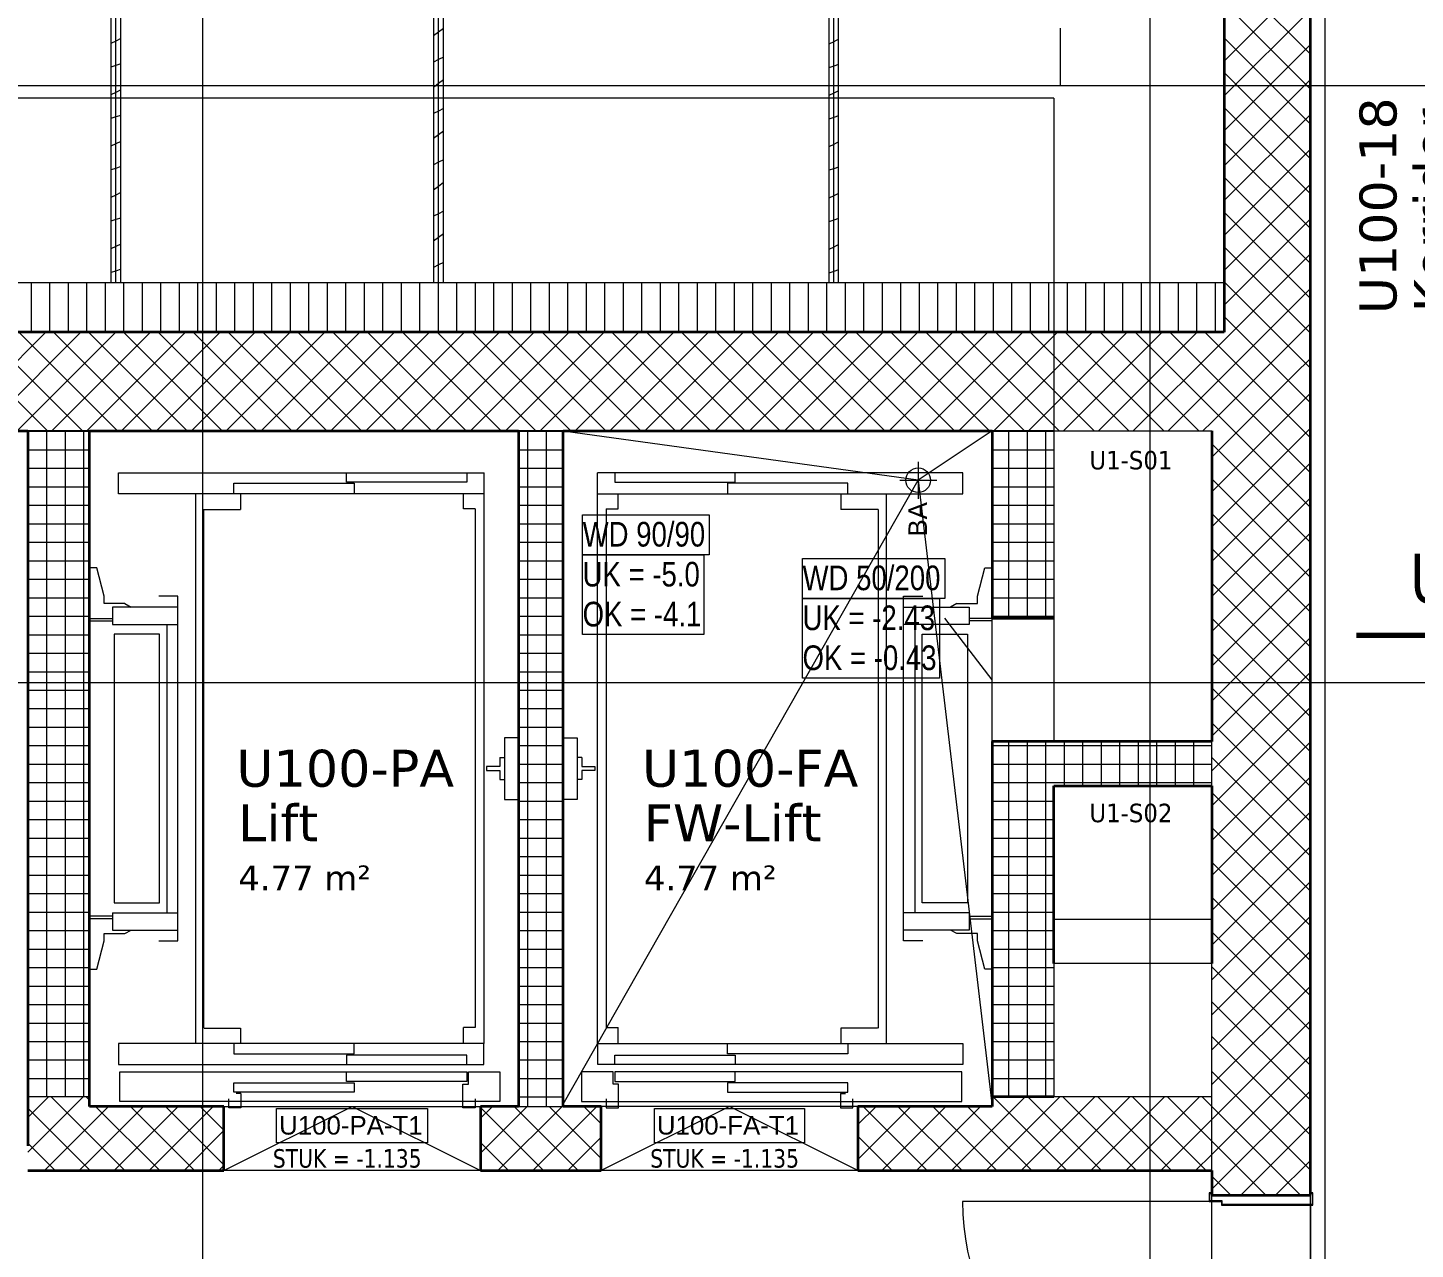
# Model space of a CAD drawing. Extents: x -982 to 937, y -179 to 616.
# Drawn here: x -447.3 to -334.8, y 53.2 to 152.3 of the extents above; entities that cross this region are included whole.
import ezdxf
from ezdxf.lldxf.tags import DXFTag

# ---------------------------------------------------------------- set-up
doc = ezdxf.new("R2010")
doc.units = 0
doc.layers.get('0').update_dxf_attribs({"lineweight": 13})
for name, color, linetype, lineweight in [('A-____-NOTE-TEXT', 7, 'Continuous', 9), ('A-AREA-____-IDEN', 7, 'Continuous', 5), ('A-DETL-____-HDLN', 7, '_Verdeckte Linien_', 9), ('A-DETL-____-IDEN', 7, 'Continuous', 5), ('A-DOOR-____-IDEN', 7, 'Continuous', 5), ('A-DOOR-____-OTLN', 7, 'Continuous', 9), ('A-DOOR-FRAM-MCUT', 7, 'Continuous', 9), ('A-DOOR-OPNG-OTLN', 7, 'Continuous', 9), ('A-FLOR-____-OTLN', 7, 'Continuous', 9), ('A-FLOR-____-OVHD', 7, 'Strichpunkt - Fein', 9), ('A-GENM-____-IDEN', 7, 'Continuous', 5), ('A-GENM-____-OTLN', 7, 'Continuous', 9), ('A-WALL-____-MCUT', 7, 'Continuous', 35), ('A-WALL-____-PATT', 7, 'Continuous', 35), ('A-WALL-FNSH-MCUT', 7, 'Continuous', 35), ('I-WALL-____-OTLN', 7, 'Continuous', 9), ('S-GRID-____-OTLN', 7, 'Continuous', 5)]:
    doc.layers.add(name, color=color, linetype=linetype, lineweight=lineweight)
doc.layers.add('G-____-____-SYMB', color=7, linetype='Strichpunkt - Weit', lineweight=5, true_color=0x008080)
doc.styles.get("Standard").update_dxf_attribs({"font": 'arial.ttf'})
tags = doc.linetypes.add('_Rasterlinie_', pattern=[0.375, 0.2, -0.05, 0.075, -0.05]).pattern_tags.tags
tags[10:11] = [DXFTag(74, 4), DXFTag(75, 0), DXFTag(340, '0'), DXFTag(46, 1.0), DXFTag(50, 0.0), DXFTag(44, 0.0), DXFTag(45, 0.0)]
tags[8:9] = [DXFTag(74, 4), DXFTag(75, 0), DXFTag(340, '0'), DXFTag(46, 1.0), DXFTag(50, 0.0), DXFTag(44, 0.0), DXFTag(45, 0.0)]
tags[6:7] = [DXFTag(74, 4), DXFTag(75, 0), DXFTag(340, '0'), DXFTag(46, 1.0), DXFTag(50, 0.0), DXFTag(44, 0.0), DXFTag(45, 0.0)]
tags[4:5] = [DXFTag(74, 4), DXFTag(75, 0), DXFTag(340, '0'), DXFTag(46, 1.0), DXFTag(50, 0.0), DXFTag(44, 0.0), DXFTag(45, 0.0)]
tags = doc.linetypes.add('_Schnittlinie_', pattern=[0.3, 0.15, -0.05, 0.05, -0.05]).pattern_tags.tags
tags[10:11] = [DXFTag(74, 4), DXFTag(75, 0), DXFTag(340, '0'), DXFTag(46, 1.0), DXFTag(50, 0.0), DXFTag(44, 0.0), DXFTag(45, 0.0)]
tags[8:9] = [DXFTag(74, 4), DXFTag(75, 0), DXFTag(340, '0'), DXFTag(46, 1.0), DXFTag(50, 0.0), DXFTag(44, 0.0), DXFTag(45, 0.0)]
tags[6:7] = [DXFTag(74, 4), DXFTag(75, 0), DXFTag(340, '0'), DXFTag(46, 1.0), DXFTag(50, 0.0), DXFTag(44, 0.0), DXFTag(45, 0.0)]
tags[4:5] = [DXFTag(74, 4), DXFTag(75, 0), DXFTag(340, '0'), DXFTag(46, 1.0), DXFTag(50, 0.0), DXFTag(44, 0.0), DXFTag(45, 0.0)]
tags = doc.linetypes.add('_Verdeckte Linien_', pattern=[0.15, 0.1, -0.05]).pattern_tags.tags
tags[6:7] = [DXFTag(74, 4), DXFTag(75, 0), DXFTag(340, '0'), DXFTag(46, 1.0), DXFTag(50, 0.0), DXFTag(44, 0.0), DXFTag(45, 0.0)]
tags[4:5] = [DXFTag(74, 4), DXFTag(75, 0), DXFTag(340, '0'), DXFTag(46, 1.0), DXFTag(50, 0.0), DXFTag(44, 0.0), DXFTag(45, 0.0)]
tags = doc.linetypes.add('Grundrissdarstellung Sturz', pattern=[0.25, 0.15, -0.05, 0, -0.05]).pattern_tags.tags
tags[10:11] = [DXFTag(74, 4), DXFTag(75, 0), DXFTag(340, '0'), DXFTag(46, 1.0), DXFTag(50, 0.0), DXFTag(44, 0.0), DXFTag(45, 0.0)]
tags[8:9] = [DXFTag(74, 4), DXFTag(75, 0), DXFTag(340, '0'), DXFTag(46, 1.0), DXFTag(50, 0.0), DXFTag(44, 0.0), DXFTag(45, 0.0)]
tags[6:7] = [DXFTag(74, 4), DXFTag(75, 0), DXFTag(340, '0'), DXFTag(46, 1.0), DXFTag(50, 0.0), DXFTag(44, 0.0), DXFTag(45, 0.0)]
tags[4:5] = [DXFTag(74, 4), DXFTag(75, 0), DXFTag(340, '0'), DXFTag(46, 1.0), DXFTag(50, 0.0), DXFTag(44, 0.0), DXFTag(45, 0.0)]
tags = doc.linetypes.add('Strichpunkt - Fein', pattern=[0.2, 0.1, -0.05, 0, -0.05]).pattern_tags.tags
tags[10:11] = [DXFTag(74, 4), DXFTag(75, 0), DXFTag(340, '0'), DXFTag(46, 1.0), DXFTag(50, 0.0), DXFTag(44, 0.0), DXFTag(45, 0.0)]
tags[8:9] = [DXFTag(74, 4), DXFTag(75, 0), DXFTag(340, '0'), DXFTag(46, 1.0), DXFTag(50, 0.0), DXFTag(44, 0.0), DXFTag(45, 0.0)]
tags[6:7] = [DXFTag(74, 4), DXFTag(75, 0), DXFTag(340, '0'), DXFTag(46, 1.0), DXFTag(50, 0.0), DXFTag(44, 0.0), DXFTag(45, 0.0)]
tags[4:5] = [DXFTag(74, 4), DXFTag(75, 0), DXFTag(340, '0'), DXFTag(46, 1.0), DXFTag(50, 0.0), DXFTag(44, 0.0), DXFTag(45, 0.0)]
tags = doc.linetypes.add('Strichpunkt - Weit', pattern=[0.5, 0.2, -0.15, 0, -0.15]).pattern_tags.tags
tags[10:11] = [DXFTag(74, 4), DXFTag(75, 0), DXFTag(340, '0'), DXFTag(46, 1.0), DXFTag(50, 0.0), DXFTag(44, 0.0), DXFTag(45, 0.0)]
tags[8:9] = [DXFTag(74, 4), DXFTag(75, 0), DXFTag(340, '0'), DXFTag(46, 1.0), DXFTag(50, 0.0), DXFTag(44, 0.0), DXFTag(45, 0.0)]
tags[6:7] = [DXFTag(74, 4), DXFTag(75, 0), DXFTag(340, '0'), DXFTag(46, 1.0), DXFTag(50, 0.0), DXFTag(44, 0.0), DXFTag(45, 0.0)]
tags[4:5] = [DXFTag(74, 4), DXFTag(75, 0), DXFTag(340, '0'), DXFTag(46, 1.0), DXFTag(50, 0.0), DXFTag(44, 0.0), DXFTag(45, 0.0)]

# ---------------------------------------------------------------- blocks, each defined once
blk = doc.blocks.new('Referenz-A0UJ2GQRXE', base_point=(-954.02, -167.52))
at = {"layer": 'A-____-NOTE-TEXT', "color": 0, "linetype": 'Continuous', "lineweight": 5, "ltscale": 0.13}
for p, q in [((-375.06, 117.09), (-375.06, 114.09)), ((-376.56, 115.59), (-373.56, 115.59))]:
    blk.add_line(p, q, dxfattribs=at)
blk.add_circle((-375.06, 115.59), 1, dxfattribs=at)
at = {"layer": 'A-DETL-____-HDLN', "color": 0, "linetype": '_Verdeckte Linien_', "ltscale": 0.13}
for p, q in [((-178.66, 147.59), (-548.36, 147.59)), ((-364.06, 146.59), (-537.39, 146.59)), ((-364.06, 146.59), (-364.06, 119.59))]:
    blk.add_line(p, q, dxfattribs=at)
at = {"layer": 'A-DETL-____-IDEN', "color": 0, "linetype": 'Continuous', "ltscale": 0.13}
blk.add_line((-363.51, 147.59), (-363.51, 152.26), dxfattribs=at)
at = {"layer": 'A-DOOR-____-IDEN', "color": 0, "linetype": 'Continuous', "ltscale": 0.13}
for p, q in [((-427.08, 64.63), (-414.84, 64.63)), ((-427.08, 61.85), (-427.08, 64.63)), ((-414.84, 64.63), (-414.84, 61.85)), ((-396.45, 64.63), (-384.27, 64.63)), ((-396.45, 61.85), (-396.45, 64.63)), ((-384.27, 64.63), (-384.27, 61.85)), ((-414.84, 61.85), (-427.08, 61.85)), ((-384.27, 61.85), (-396.45, 61.85))]:
    blk.add_line(p, q, dxfattribs=at)
at = {"layer": 'A-DOOR-____-OTLN', "color": 0, "linetype": 'Continuous', "ltscale": 0.13}
for p, q in [((-431.36, 59.59), (-420.96, 64.79)), ((-420.96, 64.79), (-410.56, 59.59)), ((-390.36, 64.79), (-400.76, 59.59)), ((-379.96, 59.59), (-390.36, 64.79))]:
    blk.add_line(p, q, dxfattribs=at)
at = {"layer": 'A-DOOR-____-OTLN', "color": 0, "linetype": 'Grundrissdarstellung Sturz', "ltscale": 0.13}
for p, q in [((-351.26, 36.59), (-351.26, 57.59)), ((-343.26, 36.59), (-343.26, 57.59))]:
    blk.add_line(p, q, dxfattribs=at)
at = {"layer": 'A-DOOR-FRAM-MCUT', "color": 0, "linetype": 'Continuous', "ltscale": 0.13}
for p, q in [((-351.46, 57.79), (-351.46, 57.09)), ((-351.26, 57.79), (-351.46, 57.79)), ((-351.42, 57.13), (-351.42, 57.75)), ((-351.42, 57.75), (-351.26, 57.75)), ((-351.26, 57.75), (-351.26, 57.79)), ((-343.06, 57.79), (-343.26, 57.79)), ((-343.26, 57.79), (-343.26, 57.75)), ((-343.26, 57.75), (-343.1, 57.75)), ((-343.1, 57.75), (-343.1, 56.83)), ((-343.06, 56.79), (-343.06, 57.79)), ((-351.46, 57.09), (-350.46, 57.09)), ((-350.42, 57.13), (-351.42, 57.13)), ((-350.46, 57.09), (-350.46, 56.79)), ((-350.46, 56.79), (-343.06, 56.79)), ((-350.42, 56.83), (-350.42, 57.13)), ((-343.1, 56.83), (-350.42, 56.83))]:
    blk.add_line(p, q, dxfattribs=at)
at = {"layer": 'A-DOOR-OPNG-OTLN', "color": 0, "linetype": 'Continuous', "ltscale": 0.13}
blk.add_line((-351.46, 57.09), (-371.46, 57.09), dxfattribs=at)
blk.add_ellipse((-351.46, 57.09), major_axis=(-20, 0), ratio=1, start_param=0, end_param=1.570796, dxfattribs=at)
at = {"layer": 'A-FLOR-____-OTLN', "color": 0, "linetype": 'Continuous', "ltscale": 0.13}
for p, q in [((-375.06, 115.59), (-403.86, 119.58)), ((-369.06, 119.59), (-375.06, 115.59)), ((-403.86, 64.97), (-375.06, 115.59)), ((-375.06, 115.59), (-369.06, 64.79)), ((-431.36, 64.79), (-410.56, 64.79)), ((-379.96, 64.79), (-400.76, 64.79)), ((-410.56, 59.59), (-431.36, 59.59)), ((-379.96, 59.59), (-400.76, 59.59)), ((-351.26, 57.13), (-351.26, 57.59)), ((-343.26, 57.59), (-343.26, 56.83)), ((-351.26, 37.09), (-351.26, 57.09)), ((-343.26, 56.79), (-343.26, 37.39))]:
    blk.add_line(p, q, dxfattribs=at)
at = {"layer": 'A-FLOR-____-OVHD', "color": 0, "linetype": 'Strichpunkt - Fein', "ltscale": 0.13}
blk.add_line((-342.06, -146.51), (-342.06, 184.39), dxfattribs=at)
at = {"layer": 'A-GENM-____-IDEN', "color": 0, "linetype": 'Continuous', "ltscale": 0.13}
for p, q in [((-402.27, 112.79), (-392.01, 112.79)), ((-402.27, 109.55), (-402.27, 112.79)), ((-392.01, 112.79), (-392.01, 109.55)), ((-402.27, 109.55), (-392.43, 109.55)), ((-402.27, 103.07), (-402.27, 109.55)), ((-392.01, 109.55), (-402.27, 109.55)), ((-392.43, 109.55), (-392.43, 103.07)), ((-384.44, 109.25), (-372.9, 109.25)), ((-384.44, 106.01), (-384.44, 109.25)), ((-372.9, 109.25), (-372.9, 106.01)), ((-384.44, 106.01), (-373.33, 106.01)), ((-384.44, 99.53), (-384.44, 106.01)), ((-372.9, 106.01), (-384.44, 106.01)), ((-373.33, 106.01), (-373.33, 99.53)), ((-369.06, 99.39), (-372.9, 104.39)), ((-392.43, 103.07), (-402.27, 103.07)), ((-373.33, 99.53), (-384.44, 99.53))]:
    blk.add_line(p, q, dxfattribs=at)
at = {"layer": 'A-GENM-____-OTLN', "color": 0, "linetype": 'Continuous', "ltscale": 0.13}
for p, q in [((-364.06, 119.59), (-351.26, 119.59)), ((-364.06, 119.59), (-364.06, 94.39)), ((-351.26, 119.59), (-351.26, 94.39)), ((-439.89, 114.49), (-439.89, 116.2)), ((-439.89, 116.2), (-410.25, 116.2)), ((-421.41, 115.44), (-421.41, 116.19)), ((-411.66, 116.19), (-411.66, 115.44)), ((-410.25, 69.91), (-410.25, 116.2)), ((-371.43, 116.2), (-401.06, 116.2)), ((-401.06, 69.91), (-401.06, 116.2)), ((-399.66, 116.19), (-399.66, 115.44)), ((-389.9, 115.44), (-389.9, 116.19)), ((-371.43, 114.49), (-371.43, 116.2)), ((-430.56, 115.34), (-420.8, 115.34)), ((-430.56, 114.49), (-430.56, 115.34)), ((-411.66, 115.44), (-421.41, 115.44)), ((-420.8, 115.34), (-420.8, 114.49)), ((-399.66, 115.44), (-389.9, 115.44)), ((-390.51, 115.34), (-390.51, 114.49)), ((-380.76, 115.34), (-390.51, 115.34)), ((-380.76, 114.49), (-380.76, 115.34)), ((-410.29, 114.49), (-439.89, 114.49)), ((-433.66, 114.49), (-433.66, 69.91)), ((-430, 114.49), (-430, 113.21)), ((-411.93, 113.26), (-411.93, 114.49)), ((-401.03, 114.49), (-371.43, 114.49)), ((-399.39, 113.26), (-399.39, 114.49)), ((-381.32, 114.49), (-381.32, 113.21)), ((-377.66, 114.49), (-377.66, 69.91)), ((-433.01, 113.21), (-430, 113.21)), ((-433.01, 113.21), (-433.01, 71.14)), ((-410.97, 113.26), (-411.93, 113.26)), ((-410.97, 113.26), (-410.97, 71.19)), ((-400.35, 113.26), (-399.39, 113.26)), ((-400.35, 113.26), (-400.35, 71.19)), ((-378.3, 113.21), (-381.32, 113.21)), ((-378.3, 113.21), (-378.3, 71.14)), ((-441.67, 108.48), (-442.26, 108.48)), ((-441.06, 106.18), (-441.67, 108.48)), ((-370.26, 106.18), (-369.65, 108.48)), ((-369.65, 108.48), (-369.06, 108.48)), ((-441.06, 105.59), (-441.06, 106.18)), ((-435.08, 106.18), (-436.64, 106.18)), ((-435.08, 78.22), (-435.08, 106.18)), ((-376.24, 106.18), (-374.68, 106.18)), ((-376.24, 78.22), (-376.24, 106.18)), ((-370.26, 105.59), (-370.26, 106.18)), ((-439.38, 105.59), (-441.06, 105.59)), ((-440.4, 105.3), (-440.4, 103.89)), ((-435.1, 105.3), (-440.4, 105.3)), ((-439.38, 105.59), (-438.87, 105.3)), ((-376.22, 105.3), (-370.92, 105.3)), ((-371.94, 105.59), (-372.45, 105.3)), ((-371.94, 105.59), (-370.26, 105.59)), ((-370.92, 105.3), (-370.92, 103.89)), ((-442.26, 104.38), (-440.4, 104.38)), ((-442.26, 104.18), (-440.4, 104.18)), ((-440.4, 103.89), (-435.1, 103.89)), ((-435.99, 103.89), (-435.99, 80.51)), ((-370.92, 103.89), (-376.22, 103.89)), ((-375.32, 103.89), (-375.32, 80.51)), ((-369.06, 104.38), (-370.92, 104.38)), ((-369.06, 104.18), (-370.92, 104.18)), ((-436.57, 103.1), (-440.24, 103.1)), ((-440.24, 103.1), (-440.24, 81.3)), ((-436.57, 81.3), (-436.57, 103.1)), ((-374.75, 103.1), (-371.07, 103.1)), ((-374.75, 81.3), (-374.75, 103.1)), ((-371.07, 103.1), (-371.07, 81.3)), ((-407.46, 94.7), (-408.6, 94.7)), ((-408.6, 94.7), (-408.6, 89.7)), ((-403.86, 94.7), (-402.72, 94.7)), ((-402.72, 94.7), (-402.72, 89.7)), ((-351.26, 94.39), (-364.06, 94.39)), ((-410.05, 92.36), (-410.05, 92.04)), ((-408.98, 92.36), (-410.05, 92.36)), ((-408.98, 93.09), (-408.6, 93.09)), ((-408.98, 93.09), (-408.98, 92.36)), ((-402.33, 93.09), (-402.72, 93.09)), ((-402.33, 93.09), (-402.33, 92.36)), ((-402.33, 92.36), (-401.27, 92.36)), ((-401.27, 92.36), (-401.27, 92.04)), ((-410.05, 92.04), (-408.98, 92.04)), ((-408.98, 92.04), (-408.98, 91.31)), ((-408.98, 91.31), (-408.6, 91.31)), ((-402.33, 91.31), (-402.72, 91.31)), ((-402.33, 92.04), (-402.33, 91.31)), ((-401.27, 92.04), (-402.33, 92.04)), ((-408.6, 89.7), (-407.46, 89.7)), ((-402.72, 89.7), (-403.86, 89.7)), ((-440.24, 81.3), (-436.57, 81.3)), ((-371.07, 81.3), (-374.75, 81.3)), ((-440.4, 80.22), (-442.26, 80.22)), ((-440.4, 80.02), (-442.26, 80.02)), ((-440.4, 80.51), (-435.1, 80.51)), ((-440.4, 80.51), (-440.4, 79.1)), ((-370.92, 80.51), (-376.22, 80.51)), ((-370.92, 80.51), (-370.92, 79.1)), ((-370.92, 80.22), (-369.06, 80.22)), ((-370.92, 80.02), (-369.06, 80.02)), ((-441.06, 78.81), (-439.38, 78.81)), ((-441.06, 78.22), (-441.06, 78.81)), ((-440.4, 79.1), (-435.1, 79.1)), ((-439.38, 78.81), (-438.87, 79.1)), ((-370.92, 79.1), (-376.22, 79.1)), ((-371.94, 78.81), (-372.45, 79.1)), ((-370.26, 78.81), (-371.94, 78.81)), ((-370.26, 78.22), (-370.26, 78.81)), ((-441.67, 75.92), (-441.06, 78.22)), ((-436.64, 78.22), (-435.08, 78.22)), ((-374.68, 78.22), (-376.24, 78.22)), ((-369.65, 75.92), (-370.26, 78.22)), ((-442.26, 75.92), (-441.67, 75.92)), ((-369.06, 75.92), (-369.65, 75.92)), ((-351.26, 76.39), (-364.06, 76.39)), ((-364.06, 76.39), (-364.06, 65.59)), ((-351.26, 65.59), (-351.26, 76.39)), ((-432.96, 71.14), (-430, 71.14)), ((-430, 71.14), (-430, 69.87)), ((-410.97, 71.19), (-411.93, 71.19)), ((-411.93, 69.87), (-411.93, 71.19)), ((-400.35, 71.19), (-399.39, 71.19)), ((-399.39, 69.87), (-399.39, 71.19)), ((-378.36, 71.14), (-381.32, 71.14)), ((-381.32, 71.14), (-381.32, 69.87)), ((-439.89, 69.91), (-439.89, 68.2)), ((-410.29, 69.91), (-439.89, 69.91)), ((-430.56, 69.91), (-430.56, 69.06)), ((-420.8, 69.06), (-420.8, 69.91)), ((-410.29, 68.2), (-410.29, 69.91)), ((-401.03, 68.2), (-401.03, 69.91)), ((-401.03, 69.91), (-371.43, 69.91)), ((-390.51, 69.06), (-390.51, 69.91)), ((-380.76, 69.91), (-380.76, 69.06)), ((-371.43, 69.91), (-371.43, 68.2)), ((-430.56, 69.06), (-420.8, 69.06)), ((-421.41, 68.96), (-421.41, 68.21)), ((-411.66, 68.96), (-421.41, 68.96)), ((-411.66, 68.21), (-411.66, 68.96)), ((-399.66, 68.21), (-399.66, 68.96)), ((-399.66, 68.96), (-389.9, 68.96)), ((-380.76, 69.06), (-390.51, 69.06)), ((-389.9, 68.96), (-389.9, 68.21)), ((-439.89, 68.2), (-410.29, 68.2)), ((-439.8, 67.6), (-421.41, 67.6)), ((-439.8, 65.2), (-439.8, 67.6)), ((-421.41, 67.6), (-411.66, 67.6)), ((-421.41, 66.82), (-421.41, 67.6)), ((-411.66, 67.6), (-411.66, 66.82)), ((-411.52, 67.6), (-408.97, 67.6)), ((-411.52, 66.6), (-411.52, 67.6)), ((-408.97, 67.6), (-408.97, 65.2)), ((-402.35, 67.6), (-402.35, 65.2)), ((-399.79, 67.6), (-402.35, 67.6)), ((-371.43, 68.2), (-401.03, 68.2)), ((-399.79, 66.6), (-399.79, 67.6)), ((-399.66, 67.6), (-399.66, 66.82)), ((-389.9, 67.6), (-399.66, 67.6)), ((-371.51, 67.6), (-389.9, 67.6)), ((-389.9, 66.82), (-389.9, 67.6)), ((-371.51, 65.2), (-371.51, 67.6)), ((-430.56, 66.72), (-420.8, 66.72)), ((-430.56, 65.96), (-430.56, 66.72)), ((-411.66, 66.82), (-421.41, 66.82)), ((-420.8, 66.72), (-420.8, 65.96)), ((-411.97, 66.6), (-411.52, 66.6)), ((-411.97, 64.69), (-411.97, 66.6)), ((-399.35, 66.6), (-399.79, 66.6)), ((-399.66, 66.82), (-389.9, 66.82)), ((-399.35, 64.69), (-399.35, 66.6)), ((-390.51, 66.72), (-390.51, 65.96)), ((-380.76, 66.72), (-390.51, 66.72)), ((-380.76, 65.96), (-380.76, 66.72)), ((-430.96, 64.69), (-430.96, 65.4)), ((-420.8, 65.96), (-430.56, 65.96)), ((-429.97, 65.84), (-430.35, 65.84)), ((-429.97, 65.84), (-429.97, 64.69)), ((-410.97, 65.4), (-410.97, 64.69)), ((-400.35, 65.4), (-400.35, 64.69)), ((-390.51, 65.96), (-380.76, 65.96)), ((-381.35, 65.84), (-380.96, 65.84)), ((-381.35, 65.84), (-381.35, 64.69)), ((-380.35, 64.69), (-380.35, 65.4)), ((-364.06, 65.59), (-351.26, 65.59)), ((-408.97, 65.2), (-439.8, 65.2)), ((-429.97, 64.69), (-430.96, 64.69)), ((-410.97, 64.69), (-411.97, 64.69)), ((-402.35, 65.2), (-371.51, 65.2)), ((-400.35, 64.69), (-399.35, 64.69)), ((-381.35, 64.69), (-380.35, 64.69))]:
    blk.add_line(p, q, dxfattribs=at)
at = {"layer": 'A-GENM-____-OTLN', "color": 0, "linetype": '_Verdeckte Linien_', "ltscale": 0.13}
for p, q in [((-351.26, 94.39), (-351.26, 119.59)), ((-364.06, 94.39), (-351.26, 94.39)), ((-351.26, 90.79), (-364.06, 90.79)), ((-364.06, 90.79), (-364.06, 79.99)), ((-351.26, 79.99), (-351.26, 90.79)), ((-364.06, 79.99), (-351.26, 79.99))]:
    blk.add_line(p, q, dxfattribs=at)
at = {"layer": 'A-WALL-____-MCUT', "color": 0, "linetype": 'Continuous', "ltscale": 0.35}
for p, q in [((-350.26, 222.99), (-350.26, 127.59)), ((-343.26, 57.59), (-343.26, 185.59)), ((-350.26, 127.59), (-477.66, 127.59)), ((-461.86, 119.59), (-447.26, 119.59)), ((-447.26, 119.59), (-447.26, 61.59)), ((-442.26, 119.59), (-407.46, 119.59)), ((-442.26, 64.79), (-442.26, 119.59)), ((-407.46, 119.59), (-407.46, 64.79)), ((-403.86, 119.59), (-369.06, 119.59)), ((-403.86, 64.79), (-403.86, 119.59)), ((-369.06, 119.59), (-369.06, 104.39)), ((-351.26, 119.59), (-351.26, 94.39)), ((-369.06, 104.39), (-364.06, 104.39)), ((-369.06, 94.39), (-369.06, 64.79)), ((-351.26, 94.39), (-369.06, 94.39)), ((-364.06, 76.39), (-364.06, 90.79)), ((-364.06, 90.79), (-351.26, 90.79)), ((-351.26, 90.79), (-351.26, 76.39)), ((-369.06, 65.59), (-364.06, 65.59)), ((-431.36, 64.79), (-442.26, 64.79)), ((-431.36, 59.59), (-431.36, 64.79)), ((-407.46, 64.79), (-410.56, 64.79)), ((-410.56, 64.79), (-410.56, 59.59)), ((-400.76, 64.79), (-403.86, 64.79)), ((-400.76, 59.59), (-400.76, 64.79)), ((-369.06, 64.79), (-379.96, 64.79)), ((-379.96, 64.79), (-379.96, 59.59)), ((-447.26, 59.59), (-431.36, 59.59)), ((-410.56, 59.59), (-400.76, 59.59)), ((-379.96, 59.59), (-351.26, 59.59)), ((-351.26, 59.59), (-351.26, 57.59)), ((-351.26, 57.59), (-343.26, 57.59))]:
    blk.add_line(p, q, dxfattribs=at)
at = {"layer": 'A-WALL-____-MCUT', "color": 0, "linetype": 'Continuous', "lineweight": 9, "ltscale": 0.13}
for p, q in [((-440.11, 131.59), (-440.11, 194.19)), ((-413.96, 131.59), (-413.96, 194.19)), ((-381.91, 131.59), (-381.91, 194.19)), ((-350.26, 131.59), (-477.66, 131.59)), ((-442.26, 119.59), (-447.26, 119.59)), ((-403.86, 119.59), (-407.46, 119.59)), ((-364.06, 119.59), (-369.06, 119.59)), ((-351.26, 90.79), (-351.26, 94.39)), ((-447.26, 65.59), (-442.26, 65.59)), ((-351.26, 59.59), (-351.26, 65.59)), ((-407.46, 64.79), (-403.86, 64.79))]:
    blk.add_line(p, q, dxfattribs=at)
at = {"layer": 'A-WALL-____-PATT', "color": 0, "linetype": 'Continuous', "lineweight": 9, "ltscale": 0.13}
for p, q in [((-343.26, 150.14), (-350.26, 157.14)), ((-350.26, 149.58), (-343.26, 156.58)), ((-343.26, 147.31), (-350.26, 154.31)), ((-350.26, 146.76), (-343.26, 153.76)), ((-413.96, 151.93), (-414.36, 151.63)), ((-413.56, 152.23), (-413.96, 151.93)), ((-440.11, 151.21), (-440.51, 151.01)), ((-439.71, 151.41), (-440.11, 151.21)), ((-381.91, 151.16), (-382.31, 150.96)), ((-381.51, 151.36), (-381.91, 151.16)), ((-343.26, 144.48), (-350.26, 151.48)), ((-350.26, 143.93), (-343.26, 150.93)), ((-413.96, 149.71), (-414.36, 149.51)), ((-413.56, 149.91), (-413.96, 149.71)), ((-440.11, 149.22), (-440.51, 149.09)), ((-439.71, 149.36), (-440.11, 149.22)), ((-381.91, 149.19), (-382.31, 149.05)), ((-381.51, 149.32), (-381.91, 149.19)), ((-343.26, 141.66), (-350.26, 148.66)), ((-413.96, 147.76), (-414.36, 147.46)), ((-413.56, 148.06), (-413.96, 147.76)), ((-350.26, 141.1), (-343.26, 148.1)), ((-440.11, 147.05), (-440.51, 146.85)), ((-439.71, 147.25), (-440.11, 147.05)), ((-381.91, 146.99), (-382.31, 146.79)), ((-381.51, 147.19), (-381.91, 146.99)), ((-439.71, 145.19), (-440.11, 145.06)), ((-413.96, 145.54), (-414.36, 145.34)), ((-413.56, 145.74), (-413.96, 145.54)), ((-381.51, 145.16), (-381.91, 145.02)), ((-343.26, 138.83), (-350.26, 145.83)), ((-350.26, 138.27), (-343.26, 145.27)), ((-440.11, 145.06), (-440.51, 144.93)), ((-381.91, 145.02), (-382.31, 144.89)), ((-440.11, 142.88), (-440.51, 142.68)), ((-439.71, 143.08), (-440.11, 142.88)), ((-413.96, 143.6), (-414.36, 143.3)), ((-413.56, 143.9), (-413.96, 143.6)), ((-381.51, 143.03), (-381.91, 142.83)), ((-343.26, 136), (-350.26, 143)), ((-381.91, 142.83), (-382.31, 142.63)), ((-350.26, 135.44), (-343.26, 142.44)), ((-440.11, 140.89), (-440.51, 140.76)), ((-439.71, 141.03), (-440.11, 140.89)), ((-413.96, 141.38), (-414.36, 141.18)), ((-413.56, 141.58), (-413.96, 141.38)), ((-381.91, 140.86), (-382.31, 140.73)), ((-381.51, 140.99), (-381.91, 140.86)), ((-413.56, 139.73), (-413.96, 139.43)), ((-343.26, 133.17), (-350.26, 140.17)), ((-350.26, 132.61), (-343.26, 139.61)), ((-440.11, 138.72), (-440.51, 138.52)), ((-439.71, 138.92), (-440.11, 138.72)), ((-413.96, 139.43), (-414.36, 139.13)), ((-381.91, 138.66), (-382.31, 138.46)), ((-381.51, 138.86), (-381.91, 138.66)), ((-413.56, 137.41), (-413.96, 137.21)), ((-343.26, 130.34), (-350.26, 137.34)), ((-440.11, 136.73), (-440.51, 136.6)), ((-439.71, 136.86), (-440.11, 136.73)), ((-413.96, 137.21), (-414.36, 137.01)), ((-381.91, 136.69), (-382.31, 136.56)), ((-381.51, 136.83), (-381.91, 136.69)), ((-350.26, 129.79), (-343.26, 136.79)), ((-413.96, 135.27), (-414.36, 134.97)), ((-413.56, 135.57), (-413.96, 135.27)), ((-440.11, 134.55), (-440.51, 134.35)), ((-439.71, 134.75), (-440.11, 134.55)), ((-381.91, 134.5), (-382.31, 134.3)), ((-381.51, 134.7), (-381.91, 134.5)), ((-343.26, 127.51), (-350.26, 134.51)), ((-350.26, 126.96), (-343.26, 133.96)), ((-413.96, 133.05), (-414.36, 132.85)), ((-413.56, 133.25), (-413.96, 133.05)), ((-440.11, 132.56), (-440.51, 132.43)), ((-439.71, 132.7), (-440.11, 132.56)), ((-381.91, 132.53), (-382.31, 132.4)), ((-381.51, 132.66), (-381.91, 132.53)), ((-343.26, 124.69), (-350.26, 131.69)), ((-446.96, 127.59), (-446.96, 131.59)), ((-445.46, 127.59), (-445.46, 131.59)), ((-443.96, 127.59), (-443.96, 131.59)), ((-442.46, 127.59), (-442.46, 131.59)), ((-440.96, 127.59), (-440.96, 131.59)), ((-439.46, 127.59), (-439.46, 131.59)), ((-437.96, 127.59), (-437.96, 131.59)), ((-436.46, 127.59), (-436.46, 131.59)), ((-434.96, 127.59), (-434.96, 131.59)), ((-433.46, 127.59), (-433.46, 131.59)), ((-431.96, 127.59), (-431.96, 131.59)), ((-430.46, 127.59), (-430.46, 131.59)), ((-428.96, 127.59), (-428.96, 131.59)), ((-427.46, 127.59), (-427.46, 131.59)), ((-425.96, 127.59), (-425.96, 131.59)), ((-424.46, 127.59), (-424.46, 131.59)), ((-422.96, 127.59), (-422.96, 131.59)), ((-421.46, 127.59), (-421.46, 131.59)), ((-419.96, 127.59), (-419.96, 131.59)), ((-418.46, 127.59), (-418.46, 131.59)), ((-416.96, 127.59), (-416.96, 131.59)), ((-415.46, 127.59), (-415.46, 131.59)), ((-413.96, 127.59), (-413.96, 131.59)), ((-412.46, 127.59), (-412.46, 131.59)), ((-410.96, 127.59), (-410.96, 131.59)), ((-409.46, 127.59), (-409.46, 131.59)), ((-407.96, 127.59), (-407.96, 131.59)), ((-406.46, 127.59), (-406.46, 131.59)), ((-404.96, 127.59), (-404.96, 131.59)), ((-403.46, 127.59), (-403.46, 131.59)), ((-401.96, 127.59), (-401.96, 131.59)), ((-400.46, 127.59), (-400.46, 131.59)), ((-398.96, 127.59), (-398.96, 131.59)), ((-397.46, 127.59), (-397.46, 131.59)), ((-395.96, 127.59), (-395.96, 131.59)), ((-394.46, 127.59), (-394.46, 131.59)), ((-392.96, 127.59), (-392.96, 131.59)), ((-391.46, 127.59), (-391.46, 131.59)), ((-389.96, 127.59), (-389.96, 131.59)), ((-388.46, 127.59), (-388.46, 131.59)), ((-386.96, 127.59), (-386.96, 131.59)), ((-385.46, 127.59), (-385.46, 131.59)), ((-383.96, 127.59), (-383.96, 131.59)), ((-382.46, 127.59), (-382.46, 131.59)), ((-380.96, 127.59), (-380.96, 131.59)), ((-379.46, 127.59), (-379.46, 131.59)), ((-377.96, 127.59), (-377.96, 131.59)), ((-376.46, 127.59), (-376.46, 131.59)), ((-374.96, 127.59), (-374.96, 131.59)), ((-373.46, 127.59), (-373.46, 131.59)), ((-371.96, 127.59), (-371.96, 131.59)), ((-370.46, 127.59), (-370.46, 131.59)), ((-368.96, 127.59), (-368.96, 131.59)), ((-367.46, 127.59), (-367.46, 131.59)), ((-365.96, 127.59), (-365.96, 131.59)), ((-364.46, 127.59), (-364.46, 131.59)), ((-362.96, 127.59), (-362.96, 131.59)), ((-361.46, 127.59), (-361.46, 131.59)), ((-359.96, 127.59), (-359.96, 131.59)), ((-358.46, 127.59), (-358.46, 131.59)), ((-356.96, 127.59), (-356.96, 131.59)), ((-355.46, 127.59), (-355.46, 131.59)), ((-353.96, 127.59), (-353.96, 131.59)), ((-352.46, 127.59), (-352.46, 131.59)), ((-350.96, 127.59), (-350.96, 131.59)), ((-350.19, 124.19), (-343.26, 131.13)), ((-345.59, 124.19), (-350.26, 128.86)), ((-347.37, 124.19), (-343.26, 128.3)), ((-453.79, 119.59), (-445.79, 127.59)), ((-445.65, 119.59), (-453.65, 127.59)), ((-450.96, 119.59), (-442.96, 127.59)), ((-442.82, 119.59), (-450.82, 127.59)), ((-448.13, 119.59), (-440.13, 127.59)), ((-439.99, 119.59), (-447.99, 127.59)), ((-445.3, 119.59), (-437.3, 127.59)), ((-437.16, 119.59), (-445.16, 127.59)), ((-442.48, 119.59), (-434.48, 127.59)), ((-434.33, 119.59), (-442.33, 127.59)), ((-439.65, 119.59), (-431.65, 127.59)), ((-431.5, 119.59), (-439.5, 127.59)), ((-436.82, 119.59), (-428.82, 127.59)), ((-428.68, 119.59), (-436.68, 127.59)), ((-433.99, 119.59), (-425.99, 127.59)), ((-425.85, 119.59), (-433.85, 127.59)), ((-431.16, 119.59), (-423.16, 127.59)), ((-423.02, 119.59), (-431.02, 127.59)), ((-428.33, 119.59), (-420.33, 127.59)), ((-420.19, 119.59), (-428.19, 127.59)), ((-425.51, 119.59), (-417.51, 127.59)), ((-417.36, 119.59), (-425.36, 127.59)), ((-422.68, 119.59), (-414.68, 127.59)), ((-414.53, 119.59), (-422.53, 127.59)), ((-419.85, 119.59), (-411.85, 127.59)), ((-411.71, 119.59), (-419.71, 127.59)), ((-417.02, 119.59), (-409.02, 127.59)), ((-408.88, 119.59), (-416.88, 127.59)), ((-414.19, 119.59), (-406.19, 127.59)), ((-406.05, 119.59), (-414.05, 127.59)), ((-411.36, 119.59), (-403.36, 127.59)), ((-403.22, 119.59), (-411.22, 127.59)), ((-408.53, 119.59), (-400.53, 127.59)), ((-400.39, 119.59), (-408.39, 127.59)), ((-405.71, 119.59), (-397.71, 127.59)), ((-397.56, 119.59), (-405.56, 127.59)), ((-402.88, 119.59), (-394.88, 127.59)), ((-394.73, 119.59), (-402.73, 127.59)), ((-400.05, 119.59), (-392.05, 127.59)), ((-391.91, 119.59), (-399.91, 127.59)), ((-397.22, 119.59), (-389.22, 127.59)), ((-389.08, 119.59), (-397.08, 127.59)), ((-394.39, 119.59), (-386.39, 127.59)), ((-386.25, 119.59), (-394.25, 127.59)), ((-391.56, 119.59), (-383.56, 127.59)), ((-383.42, 119.59), (-391.42, 127.59)), ((-388.74, 119.59), (-380.74, 127.59)), ((-380.59, 119.59), (-388.59, 127.59)), ((-385.91, 119.59), (-377.91, 127.59)), ((-377.76, 119.59), (-385.76, 127.59)), ((-383.08, 119.59), (-375.08, 127.59)), ((-374.94, 119.59), (-382.94, 127.59)), ((-380.25, 119.59), (-372.25, 127.59)), ((-372.11, 119.59), (-380.11, 127.59)), ((-377.42, 119.59), (-369.42, 127.59)), ((-369.28, 119.59), (-377.28, 127.59)), ((-374.59, 119.59), (-366.59, 127.59)), ((-366.45, 119.59), (-374.45, 127.59)), ((-371.77, 119.59), (-363.77, 127.59)), ((-363.62, 119.59), (-371.62, 127.59)), ((-368.94, 119.59), (-360.94, 127.59)), ((-360.79, 119.59), (-368.79, 127.59)), ((-366.11, 119.59), (-358.11, 127.59)), ((-357.97, 119.59), (-365.97, 127.59)), ((-363.28, 119.59), (-355.28, 127.59)), ((-355.14, 119.59), (-363.14, 127.59)), ((-360.45, 119.59), (-352.45, 127.59)), ((-352.31, 119.59), (-360.31, 127.59)), ((-351.26, 121.37), (-357.48, 127.59)), ((-351.25, 124.19), (-354.65, 127.59)), ((-350.26, 126.03), (-351.82, 127.59)), ((-357.62, 119.59), (-350.26, 126.96)), ((-348.42, 124.19), (-350.26, 126.03)), ((-344.54, 124.19), (-343.26, 125.47)), ((-351.26, 123.13), (-350.19, 124.19)), ((-351.26, 120.3), (-347.37, 124.19)), ((-351.26, 117.47), (-344.54, 124.19)), ((-343.26, 116.2), (-351.25, 124.19)), ((-343.26, 119.03), (-348.42, 124.19)), ((-343.26, 121.86), (-345.59, 124.19)), ((-354.79, 119.59), (-351.26, 123.13)), ((-351.26, 114.64), (-343.26, 122.64)), ((-343.26, 113.37), (-351.26, 121.37)), ((-447.26, 119.56), (-442.26, 119.56)), ((-447.2, 65.59), (-447.2, 119.59)), ((-445.7, 65.59), (-445.7, 119.59)), ((-444.2, 65.59), (-444.2, 119.59)), ((-442.7, 65.59), (-442.7, 119.59)), ((-407.46, 119.56), (-403.86, 119.56)), ((-406.7, 64.79), (-406.7, 119.59)), ((-405.2, 64.79), (-405.2, 119.59)), ((-369.06, 119.56), (-364.06, 119.56)), ((-367.7, 104.39), (-367.7, 119.59)), ((-366.2, 104.39), (-366.2, 119.59)), ((-364.7, 104.39), (-364.7, 119.59)), ((-351.97, 119.59), (-351.26, 120.3)), ((-351.26, 111.81), (-343.26, 119.81)), ((-343.26, 110.54), (-351.26, 118.54)), ((-447.26, 118.06), (-442.26, 118.06)), ((-407.46, 118.06), (-403.86, 118.06)), ((-369.06, 118.06), (-364.06, 118.06)), ((-447.26, 116.56), (-442.26, 116.56)), ((-407.46, 116.56), (-403.86, 116.56)), ((-369.06, 116.56), (-364.06, 116.56)), ((-351.26, 108.99), (-343.26, 116.99)), ((-447.26, 115.06), (-442.26, 115.06)), ((-407.46, 115.06), (-403.86, 115.06)), ((-369.06, 115.06), (-364.06, 115.06)), ((-343.26, 107.71), (-351.26, 115.71)), ((-351.26, 106.16), (-343.26, 114.16)), ((-447.26, 113.56), (-442.26, 113.56)), ((-407.46, 113.56), (-403.86, 113.56)), ((-369.06, 113.56), (-364.06, 113.56)), ((-343.26, 104.89), (-351.26, 112.89)), ((-447.26, 112.06), (-442.26, 112.06)), ((-407.46, 112.06), (-403.86, 112.06)), ((-369.06, 112.06), (-364.06, 112.06)), ((-447.26, 110.56), (-442.26, 110.56)), ((-407.46, 110.56), (-403.86, 110.56)), ((-369.06, 110.56), (-364.06, 110.56)), ((-351.26, 103.33), (-343.26, 111.33)), ((-343.26, 102.06), (-351.26, 110.06)), ((-447.26, 109.06), (-442.26, 109.06)), ((-407.46, 109.06), (-403.86, 109.06)), ((-369.06, 109.06), (-364.06, 109.06)), ((-351.26, 100.5), (-343.26, 108.5)), ((-447.26, 107.56), (-442.26, 107.56)), ((-407.46, 107.56), (-403.86, 107.56)), ((-369.06, 107.56), (-364.06, 107.56)), ((-343.26, 99.23), (-351.26, 107.23)), ((-447.26, 106.06), (-442.26, 106.06)), ((-407.46, 106.06), (-403.86, 106.06)), ((-369.06, 106.06), (-364.06, 106.06)), ((-351.26, 97.67), (-343.26, 105.67)), ((-447.26, 104.56), (-442.26, 104.56)), ((-407.46, 104.56), (-403.86, 104.56)), ((-369.06, 104.56), (-364.06, 104.56)), ((-343.26, 96.4), (-351.26, 104.4)), ((-447.26, 103.06), (-442.26, 103.06)), ((-407.46, 103.06), (-403.86, 103.06)), ((-351.26, 94.84), (-343.26, 102.84)), ((-447.26, 101.56), (-442.26, 101.56)), ((-407.46, 101.56), (-403.86, 101.56)), ((-343.26, 93.57), (-351.26, 101.57)), ((-447.26, 100.06), (-442.26, 100.06)), ((-407.46, 100.06), (-403.86, 100.06)), ((-351.26, 92.02), (-343.26, 100.02)), ((-447.26, 98.56), (-442.26, 98.56)), ((-407.46, 98.56), (-403.86, 98.56)), ((-343.26, 90.74), (-351.26, 98.74)), ((-447.26, 97.06), (-442.26, 97.06)), ((-407.46, 97.06), (-403.86, 97.06)), ((-351.26, 89.19), (-343.26, 97.19)), ((-343.26, 87.92), (-351.26, 95.92)), ((-447.26, 95.56), (-442.26, 95.56)), ((-407.46, 95.56), (-403.86, 95.56)), ((-447.26, 94.06), (-442.26, 94.06)), ((-407.46, 94.06), (-403.86, 94.06)), ((-369.06, 94.06), (-364.06, 94.06)), ((-367.7, 65.59), (-367.7, 94.39)), ((-366.2, 65.59), (-366.2, 94.39)), ((-364.7, 65.59), (-364.7, 94.39)), ((-364.06, 94.06), (-351.26, 94.06)), ((-363.2, 90.79), (-363.2, 94.39)), ((-361.7, 90.79), (-361.7, 94.39)), ((-360.2, 90.79), (-360.2, 94.39)), ((-358.7, 90.79), (-358.7, 94.39)), ((-357.2, 90.79), (-357.2, 94.39)), ((-355.7, 90.79), (-355.7, 94.39)), ((-354.2, 90.79), (-354.2, 94.39)), ((-352.7, 90.79), (-352.7, 94.39)), ((-351.26, 86.36), (-343.26, 94.36)), ((-447.26, 92.56), (-442.26, 92.56)), ((-407.46, 92.56), (-403.86, 92.56)), ((-369.06, 92.56), (-364.06, 92.56)), ((-364.06, 92.56), (-351.26, 92.56)), ((-343.26, 85.09), (-351.26, 93.09)), ((-351.26, 83.53), (-343.26, 91.53)), ((-447.26, 91.06), (-442.26, 91.06)), ((-407.46, 91.06), (-403.86, 91.06)), ((-369.06, 91.06), (-364.06, 91.06)), ((-364.06, 91.06), (-351.26, 91.06)), ((-343.26, 82.26), (-351.26, 90.26)), ((-447.26, 89.56), (-442.26, 89.56)), ((-407.46, 89.56), (-403.86, 89.56)), ((-369.06, 89.56), (-364.06, 89.56)), ((-447.26, 88.06), (-442.26, 88.06)), ((-407.46, 88.06), (-403.86, 88.06)), ((-369.06, 88.06), (-364.06, 88.06)), ((-351.26, 80.7), (-343.26, 88.7)), ((-343.26, 79.43), (-351.26, 87.43)), ((-447.26, 86.56), (-442.26, 86.56)), ((-407.46, 86.56), (-403.86, 86.56)), ((-369.06, 86.56), (-364.06, 86.56)), ((-351.26, 77.87), (-343.26, 85.87)), ((-447.26, 85.06), (-442.26, 85.06)), ((-407.46, 85.06), (-403.86, 85.06)), ((-369.06, 85.06), (-364.06, 85.06)), ((-343.26, 76.6), (-351.26, 84.6)), ((-447.26, 83.56), (-442.26, 83.56)), ((-407.46, 83.56), (-403.86, 83.56)), ((-369.06, 83.56), (-364.06, 83.56)), ((-351.26, 75.05), (-343.26, 83.05)), ((-447.26, 82.06), (-442.26, 82.06)), ((-407.46, 82.06), (-403.86, 82.06)), ((-369.06, 82.06), (-364.06, 82.06)), ((-343.26, 73.77), (-351.26, 81.77)), ((-447.26, 80.56), (-442.26, 80.56)), ((-407.46, 80.56), (-403.86, 80.56)), ((-369.06, 80.56), (-364.06, 80.56)), ((-351.26, 72.22), (-343.26, 80.22)), ((-447.26, 79.06), (-442.26, 79.06)), ((-407.46, 79.06), (-403.86, 79.06)), ((-369.06, 79.06), (-364.06, 79.06)), ((-343.26, 70.95), (-351.26, 78.95)), ((-447.26, 77.56), (-442.26, 77.56)), ((-407.46, 77.56), (-403.86, 77.56)), ((-369.06, 77.56), (-364.06, 77.56)), ((-351.26, 69.39), (-343.26, 77.39)), ((-447.26, 76.06), (-442.26, 76.06)), ((-407.46, 76.06), (-403.86, 76.06)), ((-369.06, 76.06), (-364.06, 76.06)), ((-343.26, 68.12), (-351.26, 76.12)), ((-447.26, 74.56), (-442.26, 74.56)), ((-407.46, 74.56), (-403.86, 74.56)), ((-369.06, 74.56), (-364.06, 74.56)), ((-351.26, 66.56), (-343.26, 74.56)), ((-343.26, 65.29), (-351.26, 73.29)), ((-447.26, 73.06), (-442.26, 73.06)), ((-407.46, 73.06), (-403.86, 73.06)), ((-369.06, 73.06), (-364.06, 73.06)), ((-447.26, 71.56), (-442.26, 71.56)), ((-407.46, 71.56), (-403.86, 71.56)), ((-369.06, 71.56), (-364.06, 71.56)), ((-351.26, 63.73), (-343.26, 71.73)), ((-447.26, 70.06), (-442.26, 70.06)), ((-407.46, 70.06), (-403.86, 70.06)), ((-369.06, 70.06), (-364.06, 70.06)), ((-343.26, 62.46), (-351.26, 70.46)), ((-351.26, 60.9), (-343.26, 68.9)), ((-447.26, 68.56), (-442.26, 68.56)), ((-407.46, 68.56), (-403.86, 68.56)), ((-369.06, 68.56), (-364.06, 68.56)), ((-343.26, 59.63), (-351.26, 67.63)), ((-447.26, 67.06), (-442.26, 67.06)), ((-407.46, 67.06), (-403.86, 67.06)), ((-369.06, 67.06), (-364.06, 67.06)), ((-447.26, 63.9), (-445.56, 65.59)), ((-447.26, 61.07), (-442.74, 65.59)), ((-442.26, 62.47), (-445.39, 65.59)), ((-442.26, 65.29), (-442.56, 65.59)), ((-407.46, 65.56), (-403.86, 65.56)), ((-369.06, 62.9), (-366.37, 65.59)), ((-369.06, 60.07), (-363.54, 65.59)), ((-363.02, 59.59), (-369.02, 65.59)), ((-366.71, 59.59), (-360.71, 65.59)), ((-360.19, 59.59), (-366.19, 65.59)), ((-363.88, 59.59), (-357.88, 65.59)), ((-357.36, 59.59), (-363.36, 65.59)), ((-361.05, 59.59), (-355.05, 65.59)), ((-354.53, 59.59), (-360.53, 65.59)), ((-358.23, 59.59), (-352.23, 65.59)), ((-351.71, 59.59), (-357.71, 65.59)), ((-351.26, 61.97), (-354.88, 65.59)), ((-351.26, 64.8), (-352.05, 65.59)), ((-351.26, 58.07), (-343.26, 66.07)), ((-442.26, 59.64), (-447.26, 64.64)), ((-442.26, 63.24), (-440.71, 64.79)), ((-442.26, 60.41), (-437.88, 64.79)), ((-436.56, 59.59), (-441.76, 64.79)), ((-440.25, 59.59), (-435.05, 64.79)), ((-433.73, 59.59), (-438.93, 64.79)), ((-437.42, 59.59), (-432.22, 64.79)), ((-431.36, 60.05), (-436.1, 64.79)), ((-431.36, 62.88), (-433.27, 64.79)), ((-410.56, 63.83), (-409.59, 64.79)), ((-410.56, 61), (-406.77, 64.79)), ((-405.45, 59.59), (-410.56, 64.71)), ((-409.14, 59.59), (-403.94, 64.79)), ((-402.62, 59.59), (-407.82, 64.79)), ((-406.31, 59.59), (-401.11, 64.79)), ((-400.76, 60.56), (-404.99, 64.79)), ((-400.76, 63.39), (-402.16, 64.79)), ((-379.96, 63.32), (-378.48, 64.79)), ((-379.96, 60.49), (-375.65, 64.79)), ((-374.33, 59.59), (-379.53, 64.79)), ((-378.02, 59.59), (-372.82, 64.79)), ((-371.5, 59.59), (-376.7, 64.79)), ((-375.2, 59.59), (-370, 64.79)), ((-369.06, 59.98), (-373.88, 64.79)), ((-369.06, 62.8), (-371.05, 64.79)), ((-344.05, 57.59), (-351.26, 64.8)), ((-445.91, 59.59), (-442.26, 63.24)), ((-355.4, 59.59), (-351.26, 63.73)), ((-348.91, 57.59), (-343.26, 63.25)), ((-439.39, 59.59), (-442.26, 62.47)), ((-434.59, 59.59), (-431.36, 62.83)), ((-408.27, 59.59), (-410.56, 61.88)), ((-403.48, 59.59), (-400.76, 62.31)), ((-377.16, 59.59), (-379.96, 62.39)), ((-372.37, 59.59), (-369.06, 62.9)), ((-365.85, 59.59), (-369.06, 62.8)), ((-346.88, 57.59), (-351.26, 61.97)), ((-445.04, 59.59), (-447.26, 61.81)), ((-352.57, 59.59), (-351.26, 60.9)), ((-443.08, 59.59), (-442.26, 60.41)), ((-442.22, 59.59), (-442.26, 59.64)), ((-431.77, 59.59), (-431.36, 60)), ((-369.54, 59.59), (-369.06, 60.07)), ((-368.68, 59.59), (-369.06, 59.98)), ((-346.08, 57.59), (-343.26, 60.42)), ((-349.71, 57.59), (-351.26, 59.15))]:
    blk.add_line(p, q, dxfattribs=at)
at = {"layer": 'A-WALL-FNSH-MCUT', "color": 0, "linetype": 'Continuous', "lineweight": 9, "ltscale": 0.13}
for p, q in [((-440.51, 194.19), (-440.51, 131.59)), ((-439.71, 131.59), (-439.71, 194.19)), ((-414.36, 194.19), (-414.36, 131.59)), ((-413.56, 131.59), (-413.56, 194.19)), ((-382.31, 194.19), (-382.31, 131.59)), ((-381.51, 131.59), (-381.51, 194.19))]:
    blk.add_line(p, q, dxfattribs=at)
at = {"layer": 'G-____-____-SYMB', "color": 0, "linetype": '_Schnittlinie_', "lineweight": 70, "ltscale": 0.7}
blk.add_line((-339.53, 103.03), (-320.67, 103.03), dxfattribs=at)
at = {"layer": 'I-WALL-____-OTLN', "color": 0, "linetype": 'Continuous', "ltscale": 0.13}
blk.add_line((-369.06, 94.39), (-369.06, 104.39), dxfattribs=at)
at = {"layer": 'S-GRID-____-OTLN', "color": 0, "linetype": '_Rasterlinie_', "ltscale": 0.13}
for p, q in [((-433.06, -167.52), (-433.06, 592.59)), ((-356.26, -167.52), (-356.26, 592.59)), ((-948.54, 99.19), (290.33, 99.19))]:
    blk.add_line(p, q, dxfattribs=at)
at = {"layer": 'A-____-NOTE-TEXT', "color": 0, "linetype": 'Continuous', "lineweight": 5, "ltscale": 0.13, "insert": (-375.85, 111.02), "char_height": 1.5, "attachment_point": 1, "rotation": 90}
blk.add_mtext('{\\fArial;BA}', dxfattribs=at)
at = {"layer": 'A-AREA-____-IDEN', "color": 0, "linetype": 'Continuous', "ltscale": 0.13, "char_height": 3, "attachment_point": 1, "rotation": 90}
for s, insert in [('{\\fVerdana;U100-18}', (-339.28, 129.06)), ('{\\fVerdana;Korridor}', (-334.86, 129.2))]:
    blk.add_mtext(s, dxfattribs=dict(at, insert=insert))
at = {"layer": 'A-AREA-____-IDEN', "color": 0, "linetype": 'Continuous', "ltscale": 0.13, "attachment_point": 1}
for s, insert, char_height in [('{\\W0.9;\\fVerdana;U1-S01}', (-361.18, 117.97), 1.5), ('{\\fVerdana;U100-PA}', (-430.34, 93.73), 3), ('{\\fVerdana;U100-FA}', (-397.45, 93.73), 3), ('{\\fVerdana;Lift}', (-430.2, 89.3), 3), ('{\\fVerdana;FW-Lift}', (-397.31, 89.3), 3), ('{\\W0.9;\\fVerdana;U1-S02}', (-361.18, 89.35), 1.5), ('{\\fVerdana;4.77 m²}', (-430.19, 84.33), 2), ('{\\fVerdana;4.77 m²}', (-397.3, 84.33), 2)]:
    blk.add_mtext(s, dxfattribs=dict(at, insert=insert, char_height=char_height))
at = {"layer": 'A-DOOR-____-IDEN', "color": 0, "linetype": 'Continuous', "ltscale": 0.13, "char_height": 1.5, "attachment_point": 1}
for s, insert in [('{\\fArial;U100-PA-T1}', (-426.88, 64.01)), ('{\\fArial;U100-FA-T1}', (-396.25, 64.01)), ('{\\W0.8;\\fVerdana;STUK = -1.135}', (-427.39, 61.33)), ('{\\W0.8;\\fVerdana;STUK = -1.135}', (-396.79, 61.33))]:
    blk.add_mtext(s, dxfattribs=dict(at, insert=insert))
at = {"layer": 'A-GENM-____-IDEN', "color": 0, "linetype": 'Continuous', "ltscale": 0.13, "char_height": 2, "attachment_point": 1}
for s, insert in [('{\\W0.8;\\fArial;WD 90/90}', (-402.27, 112.21)), ('{\\W0.8;\\fArial;UK = -5.0}', (-402.27, 108.97)), ('{\\W0.8;\\fArial;WD 50/200}', (-384.44, 108.67)), ('{\\W0.8;\\fArial;OK = -4.1}', (-402.27, 105.73)), ('{\\W0.8;\\fArial;UK = -2.43}', (-384.44, 105.43)), ('{\\W0.8;\\fArial;OK = -0.43}', (-384.44, 102.19))]:
    blk.add_mtext(s, dxfattribs=dict(at, insert=insert))
at = {"layer": 'G-____-____-SYMB', "color": 0, "linetype": 'Continuous', "ltscale": 0.13, "insert": (-335.19, 109.64), "char_height": 4, "attachment_point": 1}
blk.add_mtext('{\\W0.8;\\fVerdana;UG21}', dxfattribs=at)

msp = doc.modelspace()

# ---------------------------------------------------------------- block references
at = {"color": 9, "lineweight": 25, "ltscale": 0.25, "true_color": 0xc0c0c0}
msp.add_blockref('Referenz-A0UJ2GQRXE', (-954.02, -167.52), dxfattribs=at)

doc.saveas('drawing.dxf')
